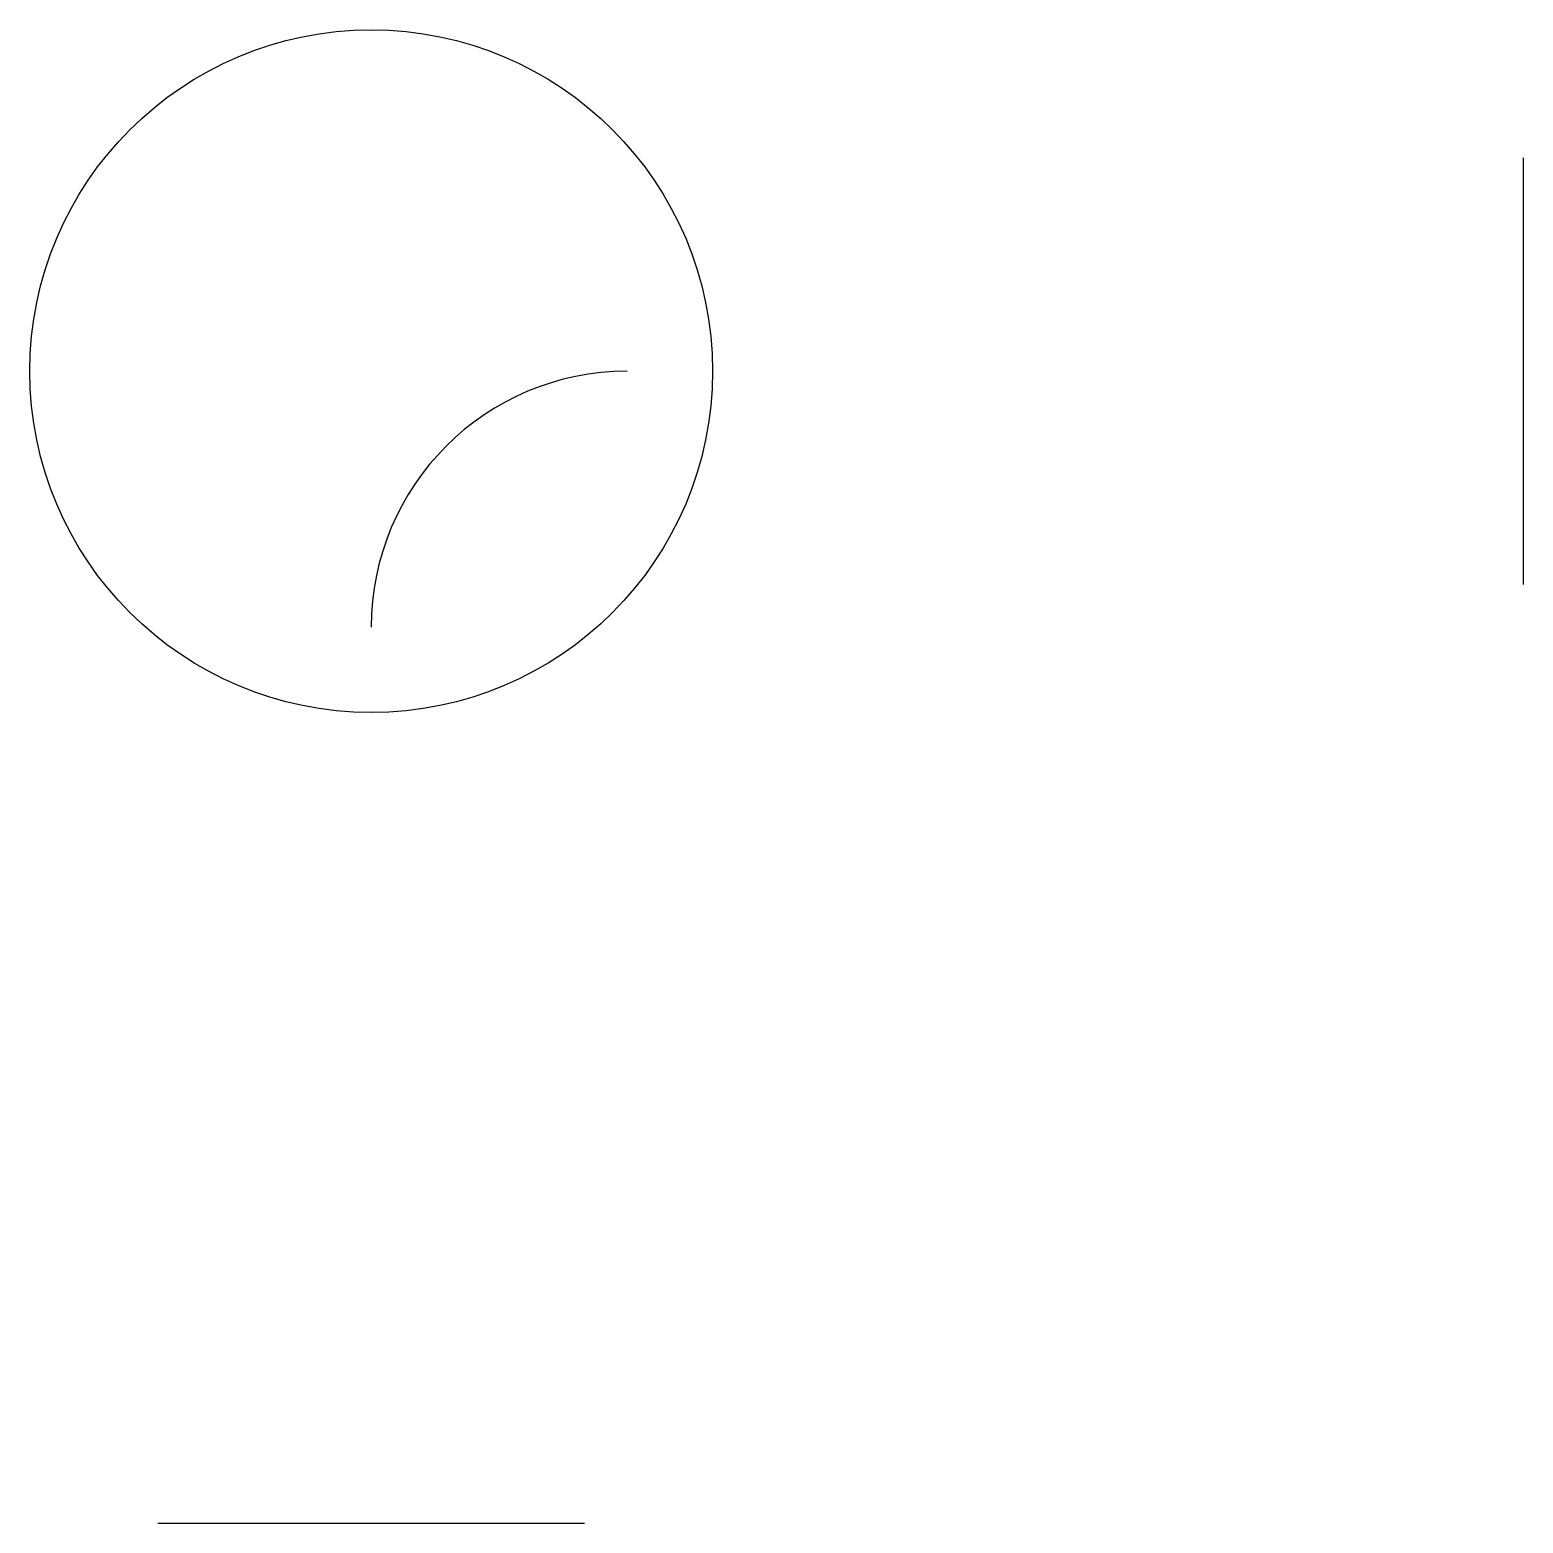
# Model space of a CAD drawing. Header units: millimetres. Extents: x -10168.922 to -10168.572, y 60.121 to 60.471.
import ezdxf

# ---------------------------------------------------------------- set-up
doc = ezdxf.new("R2010")
doc.units = ezdxf.units.MM
doc.header["$LTSCALE"] = 10
doc.layers.add('Tub_conexões', color=2, linetype='Continuous')

msp = doc.modelspace()

# ---------------------------------------------------------------- linework, layer by layer
at = {"layer": 'Tub_conexões'}
for p, q in [((-10168.57159, 60.44096), (-10168.57159, 60.34096)), ((-10168.89159, 60.12096), (-10168.79159, 60.12096))]:
    msp.add_line(p, q, dxfattribs=at)
msp.add_circle((-10168.84159, 60.39096), 0.08, dxfattribs=at)
msp.add_arc((-10168.78159, 60.33096), 0.06, 90, 180, dxfattribs=at)

doc.saveas('drawing.dxf')
